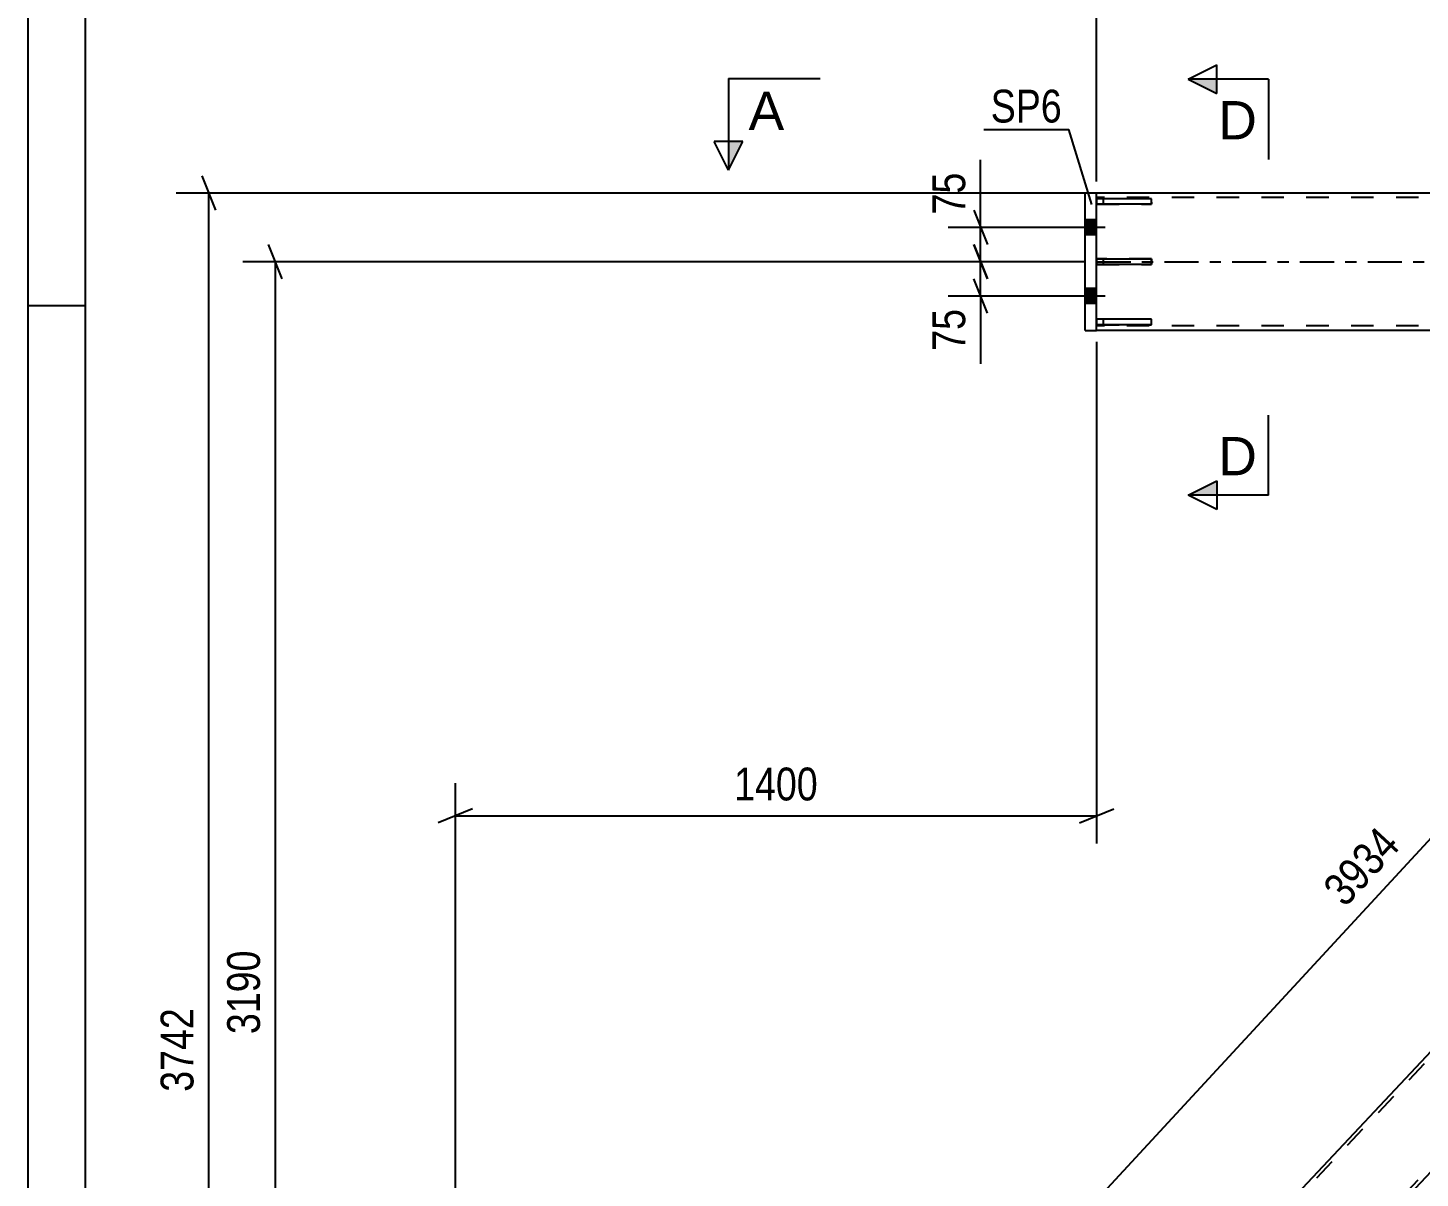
# Model space of a CAD drawing. Header units: millimetres. Extents: x -93 to 748, y -451 to 143.
# Drawn here: x -93.4 to 28.3, y -80 to 20.4 of the extents above; entities that cross this region are included whole.
import ezdxf

# ---------------------------------------------------------------- set-up
doc = ezdxf.new("R2010")
doc.units = ezdxf.units.MM
doc.linetypes.add('DXK_LINE_DOT2', pattern=[3.9198, 1.9599, -1.9599])
doc.linetypes.add('DXK_LINE_DOT3', pattern=[5.9187, 2.979, -0.9799, 0.9799, -0.9799])
doc.styles.add('Arial', font='ARIAL.TTF', dxfattribs={"height": 0.2})
doc.styles.add('Arial Narrow', font='ARIALN.TTF', dxfattribs={"height": 0.2})

# ---------------------------------------------------------------- blocks, each defined once
blk = doc.blocks.new('Unknown-761544515-1135')
at = {"color": 5, "linetype": 'Continuous'}
for p, q in [((-93.35, 143.15), (-93.35, -450.85)), ((-88.35, 138.15), (-88.35, -445.85)), ((-88.35, -3.85), (-93.35, -3.85))]:
    blk.add_line(p, q, dxfattribs=at)
blk = doc.blocks.new('Bolt-761544515-5231 - 5128')
at = {"linetype": 'Continuous'}
for points in [[(-1, 3.66), (-1, 2.34), (0, 2.34), (0, 3.66)], [(-1, 3.66), (-1, 2.34), (0, 2.34), (0, 3.66)], [(-1, -2.34), (-1, -3.66), (0, -3.66), (0, -2.34)], [(-1, -2.34), (-1, -3.66), (0, -3.66), (0, -2.34)]]:
    blk.add_hatch(color=1, dxfattribs=at).paths.add_polyline_path(points)
at = {"color": 1, "linetype": 'Continuous'}
for p, q in [((0, 3.66), (-1, 3.66)), ((0, 3.66), (-1, 3.66)), ((0.76, 3), (-4, 3)), ((0.76, 3), (-4, 3)), ((0, 2.34), (-1, 2.34)), ((0, 2.34), (-1, 2.34)), ((0, -2.34), (-1, -2.34)), ((0, -2.34), (-1, -2.34)), ((0.76, -3), (-4, -3)), ((0.76, -3), (-4, -3)), ((0, -3.66), (-1, -3.66)), ((0, -3.66), (-1, -3.66))]:
    blk.add_line(p, q, dxfattribs=at)
blk = doc.blocks.new('Part-761544515-5545 - 5128')
at = {"color": 2, "linetype": 'Continuous'}
for p, q in [((-1, -6), (-1, 6)), ((0, 6), (-1, 6)), ((0, -6), (0, 6)), ((-1, -6), (0, -6))]:
    blk.add_line(p, q, dxfattribs=at)
blk = doc.blocks.new('Part-761544515-5317 - 5128')
at = {"color": 7, "linetype": 'DXK_LINE_DOT2'}
for p, q in [((4.8, 5.5), (0, 5.5)), ((0, 5.5), (0, 5.02)), ((0, 5.02), (4.8, 5.02)), ((0.6, 5.02), (0.6, 5.5)), ((4.8, 5.02), (4.8, 5.5))]:
    blk.add_line(p, q, dxfattribs=at)
blk = doc.blocks.new('Part-761544515-5316 - 5128')
at = {"color": 7, "linetype": 'DXK_LINE_DOT2'}
for p, q in [((4.8, -5.02), (0, -5.02)), ((0, -5.02), (0, -5.5)), ((0, -5.5), (4.8, -5.5)), ((0.6, -5.5), (0.6, -5.02)), ((4.8, -5.5), (4.8, -5.02))]:
    blk.add_line(p, q, dxfattribs=at)
blk = doc.blocks.new('Part-761544515-5321 - 5128')
at = {"color": 2, "linetype": 'Continuous'}
for p, q in [((0, -0.24), (0, 0.24)), ((0, 0.24), (4.8, 0.24)), ((4.8, 0.24), (4.8, -0.24)), ((4.8, -0.24), (0, -0.24))]:
    blk.add_line(p, q, dxfattribs=at)
at = {"color": 7, "linetype": 'DXK_LINE_DOT2'}
blk.add_line((0.6, -0.24), (0.6, 0.24), dxfattribs=at)
blk = doc.blocks.new('Part-761544515-5318 - 5128')
at = {"color": 7, "linetype": 'DXK_LINE_DOT2'}
for p, q in [((4.8, 0.24), (0, 0.24)), ((0, 0.24), (0, -0.24)), ((0.6, -0.24), (0.6, 0.24)), ((4.8, -0.24), (4.8, 0.24)), ((0, -0.24), (4.8, -0.24))]:
    blk.add_line(p, q, dxfattribs=at)
blk = doc.blocks.new('Part-761544515-5319 - 5128')
at = {"color": 2, "linetype": 'Continuous'}
for p, q in [((0, -5.5), (0, -5.02)), ((4.8, -5.02), (0, -5.02)), ((4.8, -5.5), (0, -5.5)), ((4.8, -5.2), (4.8, -5.02)), ((4.8, -5.5), (4.8, -5.2))]:
    blk.add_line(p, q, dxfattribs=at)
at = {"color": 7, "linetype": 'DXK_LINE_DOT2'}
for p, q in [((0.6, -5.5), (0.6, -5.02)), ((4.8, -5.2), (4.8, -5.2))]:
    blk.add_line(p, q, dxfattribs=at)
blk = doc.blocks.new('Part-761544515-5320 - 5128')
at = {"color": 2, "linetype": 'Continuous'}
for p, q in [((4.8, 5.5), (0, 5.5)), ((0, 5.5), (0, 5.02)), ((4.8, 5.02), (0, 5.02)), ((4.8, 5.2), (4.8, 5.5)), ((4.8, 5.2), (4.8, 5.02))]:
    blk.add_line(p, q, dxfattribs=at)
at = {"color": 7, "linetype": 'DXK_LINE_DOT2'}
for p, q in [((0.6, 5.02), (0.6, 5.5)), ((4.8, 5.2), (4.8, 5.2))]:
    blk.add_line(p, q, dxfattribs=at)
blk = doc.blocks.new('Part-761544515-5329 - 5128')
at = {"color": 2, "linetype": 'Continuous'}
for p, q in [((217, 6), (0, 6)), ((88.48, -6), (0, -6))]:
    blk.add_line(p, q, dxfattribs=at)
at = {"color": 7, "linetype": 'DXK_LINE_DOT2'}
for p, q in [((0, -6), (0, 6)), ((718, 5.6), (0, 5.6)), ((718, -5.6), (0, -5.6))]:
    blk.add_line(p, q, dxfattribs=at)
at = {"color": 7, "linetype": 'DXK_LINE_DOT3'}
blk.add_line((0, 0), (718, 0), dxfattribs=at)
blk = doc.blocks.new('Part-761544515-5517 - 5128')
at = {"color": 2, "linetype": 'Continuous'}
for p, q in [((-18.36, -119.54), (88.42, -6)), ((96.36, -6), (88.48, -6)), ((96.36, -7.13), (96.36, -6)), ((96.36, -8.06), (43.94, -63.8)), ((-10.41, -121.6), (39, -69.05)), ((-18.36, -121.6), (-18.36, -119.54)), ((-10.48, -121.6), (-18.36, -121.6))]:
    blk.add_line(p, q, dxfattribs=at)
at = {"color": 7, "linetype": 'DXK_LINE_DOT2'}
for p, q in [((-18.36, -120), (88.86, -6)), ((88.48, -6), (88.42, -6)), ((96.36, -8.06), (96.36, -7.13)), ((-10.85, -121.6), (96.36, -7.59)), ((39, -69.05), (43.94, -63.8)), ((-10.48, -121.6), (-10.41, -121.6))]:
    blk.add_line(p, q, dxfattribs=at)
blk = doc.blocks.new('StraightDimension-761544515-6848 - 5128')
at = {"color": 7, "linetype": 'Continuous'}
for p, q in [((-10.13, 3), (-10.13, 8.91)), ((-10.13, 3), (-10.13, 8.91)), ((-10.73, 4.5), (-9.53, 1.5)), ((-2, 3), (-12.98, 3)), ((-10.13, 0), (-10.13, 3)), ((-9.53, -1.5), (-10.73, 1.5)), ((-1, 0), (-12.98, 0))]:
    blk.add_line(p, q, dxfattribs=at)
at = {"color": 0}
blk.add_wipeout([(-10.88, 8.38), (-15.08, 8.38), (-15.08, 3.52), (-10.88, 3.52)], dxfattribs=at)
at = {"color": 3, "style": 'Arial Narrow'}
blk.add_text('75', height=2.863, rotation=90.0002, dxfattribs=at).set_placement((-11.48, 4.13))
blk = doc.blocks.new('StraightDimension-761544515-5910 - 5128')
at = {"color": 7, "linetype": 'Continuous'}
for p, q in [((0, -7), (0, -50.8)), ((-56, -120.6), (-56, -45.55)), ((-54.5, -47.8), (-57.5, -49)), ((-56, -48.4), (0, -48.4)), ((-1.5, -49), (1.5, -47.8))]:
    blk.add_line(p, q, dxfattribs=at)
at = {"color": 0}
blk.add_wipeout([(-23.74, -47.65), (-23.74, -43.45), (-32.26, -43.45), (-32.26, -47.65)], dxfattribs=at)
at = {"color": 3, "style": 'Arial Narrow'}
blk.add_text('1400', height=2.863, dxfattribs=at).set_placement((-31.66, -47.05))
blk = doc.blocks.new('StraightDimension-761544515-5948 - 5128')
at = {"color": 7, "linetype": 'Continuous'}
for p, q in [((87.68, -5.32), (76.46, 5.04)), ((77.98, 1.6), (79.13, 4.62)), ((-28.22, -112.49), (78.55, 3.11)), ((-19.09, -120.92), (-30.31, -110.56)), ((-27.64, -110.98), (-28.8, -114))]:
    blk.add_line(p, q, dxfattribs=at)
at = {"color": 0}
blk.add_wipeout([(27.5, -51.06), (24.42, -48.21), (18.64, -54.46), (21.73, -57.31)], dxfattribs=at)
at = {"color": 3, "style": 'Arial Narrow'}
blk.add_text('3934', height=2.863, rotation=47.2747, dxfattribs=at).set_placement((21.69, -56.46))
blk = doc.blocks.new('StraightDimension-761544515-6010 - 5128')
at = {"color": 7, "linetype": 'Continuous'}
for p, q in [((-71.13, -1.5), (-72.33, 1.5)), ((-2, 0), (-74.58, 0)), ((-71.73, -127.6), (-71.73, 0)), ((-72.33, -126.1), (-71.13, -129.1)), ((-57, -127.6), (-74.58, -127.6))]:
    blk.add_line(p, q, dxfattribs=at)
at = {"color": 0}
blk.add_wipeout([(-72.48, -59.54), (-76.68, -59.54), (-76.68, -68.06), (-72.48, -68.06)], dxfattribs=at)
at = {"color": 3, "style": 'Arial Narrow'}
blk.add_text('3190', height=2.863, rotation=90.0002, dxfattribs=at).set_placement((-73.08, -67.46))
blk = doc.blocks.new('StraightDimension-761544515-6835 - 5128')
at = {"color": 7, "linetype": 'Continuous'}
for p, q in [((-10.73, 1.5), (-9.53, -1.5)), ((-1, 0), (-12.98, 0)), ((-10.13, -3), (-10.13, 0)), ((-9.53, -4.5), (-10.73, -1.5)), ((-2, -3), (-12.98, -3)), ((-10.13, -3), (-10.13, -8.91)), ((-10.13, -3), (-10.13, -8.91))]:
    blk.add_line(p, q, dxfattribs=at)
at = {"color": 0}
blk.add_wipeout([(-10.88, -3.53), (-15.08, -3.53), (-15.08, -8.38), (-10.88, -8.38)], dxfattribs=at)
at = {"color": 3, "style": 'Arial Narrow'}
blk.add_text('75', height=2.863, rotation=90.0002, dxfattribs=at).set_placement((-11.48, -7.78))
blk = doc.blocks.new('StraightDimension-761544515-6900 - 5128')
at = {"color": 7, "linetype": 'Continuous'}
for p, q in [((-76.94, 4.5), (-78.14, 7.5)), ((-1, 6), (-80.39, 6)), ((-77.54, -143.68), (-77.54, 6)), ((-78.14, -142.18), (-76.94, -145.18)), ((-28.5, -143.68), (-80.39, -143.68))]:
    blk.add_line(p, q, dxfattribs=at)
at = {"color": 0}
blk.add_wipeout([(-78.29, -64.59), (-82.49, -64.59), (-82.49, -73.1), (-78.29, -73.1)], dxfattribs=at)
at = {"color": 3, "style": 'Arial Narrow'}
blk.add_text('3742', height=2.863, rotation=90.0002, dxfattribs=at).set_placement((-78.89, -72.5))
blk = doc.blocks.new('StraightDimension-761544515-9653 - 5128')
at = {"color": 7, "linetype": 'Continuous'}
for p, q in [((88.42, -5), (88.42, 41.24)), ((0, 7), (0, 35.76)), ((1.5, 33.23), (-1.5, 32.03)), ((86.92, 32.03), (89.92, 33.23)), ((0, 32.63), (88.42, 32.63))]:
    blk.add_line(p, q, dxfattribs=at)
at = {"color": 0}
blk.add_wipeout([(48.46, 33.38), (48.46, 37.58), (39.95, 37.58), (39.95, 33.38)], dxfattribs=at)
at = {"color": 3, "style": 'Arial Narrow'}
blk.add_text('2210', height=2.863, dxfattribs=at).set_placement((40.55, 33.98))
at = {"color": 0, "linetype": 'Continuous'}
for points in [[(87.82, 41.84), (83.62, 41.84), (83.62, 33.33), (87.82, 33.33)], [(-0.6, 36.36), (-4.8, 36.36), (-4.8, 33.33), (-0.6, 33.33)]]:
    blk.add_wipeout(points, dxfattribs=at)
at = {"color": 3, "linetype": 'Continuous', "style": 'Arial Narrow'}
for s, height, p in [('2210', 2.863, (87.22, 33.93)), ('0', 2.86, (-1.2, 33.93))]:
    blk.add_text(s, height=height, rotation=90.0002, dxfattribs=at).set_placement(p)
blk = doc.blocks.new('Mark-761544515-5541 - 5128')
at = {"color": 0}
blk.add_wipeout([(-3.04, 12.16), (-3.04, 15.16), (-9.25, 15.16), (-9.25, 12.16)], dxfattribs=at)
blk.add_wipeout([(-3.04, 12.16), (-3.04, 15.16), (-9.25, 15.16), (-9.25, 12.16)], dxfattribs=at)
at = {"color": 30, "linetype": 'Continuous'}
for p in [(-9.85, 11.56), (-0.41, 4.99)]:
    blk.add_line(p, (-2.44, 11.56), dxfattribs=at)
at = {"color": 3, "style": 'Arial Narrow'}
blk.add_text('SP6', height=2.863, dxfattribs=at).set_placement((-9.25, 12.16))
blk = doc.blocks.new('SectionMark-761544515-7022 - 5128')
at = {"color": 6, "linetype": 'Continuous'}
for p, q in [((8, 15.94), (10.5, 17.19)), ((15, 15.94), (8, 15.94)), ((15, 15.94), (15, 8.94)), ((15, -20.4), (15, -13.4)), ((15, -20.4), (8, -20.4)), ((10.5, -21.65), (8, -20.4))]:
    blk.add_line(p, q, dxfattribs=at)
at = {"color": 0, "linetype": 'Continuous'}
for points in [[(14, 10.69), (14, 14.19), (10.63, 14.19), (10.63, 10.69)], [(14, -18.65), (14, -15.15), (10.63, -15.15), (10.63, -18.65)]]:
    blk.add_wipeout(points, dxfattribs=at)
at = {"linetype": 'Continuous'}
for points in [[(10.5, 15.94), (10.5, 14.69), (8, 15.94)], [(10.5, -19.15), (10.5, -20.4), (8, -20.4)]]:
    blk.add_hatch(color=6, dxfattribs=at).paths.add_polyline_path(points)
at = {"color": 6, "linetype": 'Continuous'}
for p, q in [((10.5, 14.69), (10.5, 17.19)), ((8, 15.94), (10.5, 14.69)), ((8, -20.4), (10.5, -19.15)), ((10.5, -19.15), (10.5, -21.65))]:
    blk.add_line(p, q, dxfattribs=at)
at = {"color": 3, "linetype": 'Continuous', "style": 'Arial'}
for p in [(10.63, 10.69), (10.63, -18.65)]:
    blk.add_text('D', height=3.34, dxfattribs=at).set_placement(p)
blk = doc.blocks.new('SectionMark-761544515-7028 - 5128')
at = {"linetype": 'Continuous'}
blk.add_hatch(color=6, dxfattribs=at).paths.add_polyline_path([(-32.15, 10.5), (-30.9, 10.5), (-32.15, 8)])
at = {"color": 6, "linetype": 'Continuous'}
for p, q in [((-32.15, 16), (-24.15, 16)), ((-32.15, 16), (-32.15, 8)), ((-32.15, 8), (-33.4, 10.5)), ((-30.9, 10.5), (-33.4, 10.5)), ((-32.15, 8), (-30.9, 10.5))]:
    blk.add_line(p, q, dxfattribs=at)
at = {"color": 0, "linetype": 'Continuous'}
blk.add_wipeout([(-27.29, 11.5), (-27.29, 15), (-30.4, 15), (-30.4, 11.5)], dxfattribs=at)
at = {"color": 3, "linetype": 'Continuous', "style": 'Arial'}
blk.add_text('A', height=3.34, dxfattribs=at).set_placement((-30.4, 11.5))

msp = doc.modelspace()

# ---------------------------------------------------------------- block references
for name in ['Unknown-761544515-1135', 'Part-761544515-5329 - 5128', 'Part-761544515-5545 - 5128', 'Part-761544515-5317 - 5128', 'Part-761544515-5320 - 5128', 'Bolt-761544515-5231 - 5128', 'Part-761544515-5321 - 5128', 'Part-761544515-5318 - 5128', 'Part-761544515-5517 - 5128', 'Part-761544515-5316 - 5128', 'Part-761544515-5319 - 5128']:
    msp.add_blockref(name, (0, 0))

# ---------------------------------------------------------------- next in the draw order: block references
for name in ['StraightDimension-761544515-6848 - 5128', 'StraightDimension-761544515-5910 - 5128']:
    msp.add_blockref(name, (0, 0))

# ---------------------------------------------------------------- next in the draw order: block references
msp.add_blockref('StraightDimension-761544515-5948 - 5128', (0, 0))

# ---------------------------------------------------------------- next in the draw order: block references
msp.add_blockref('StraightDimension-761544515-6010 - 5128', (0, 0))

# ---------------------------------------------------------------- next in the draw order: block references
msp.add_blockref('StraightDimension-761544515-6835 - 5128', (0, 0))

# ---------------------------------------------------------------- next in the draw order: block references
msp.add_blockref('StraightDimension-761544515-6900 - 5128', (0, 0))

# ---------------------------------------------------------------- next in the draw order: block references
msp.add_blockref('StraightDimension-761544515-9653 - 5128', (0, 0))

# ---------------------------------------------------------------- next in the draw order: block references
for name in ['SectionMark-761544515-7022 - 5128', 'Mark-761544515-5541 - 5128']:
    msp.add_blockref(name, (0, 0))

# ---------------------------------------------------------------- next in the draw order: block references
msp.add_blockref('SectionMark-761544515-7028 - 5128', (0, 0))

doc.saveas('drawing.dxf')
